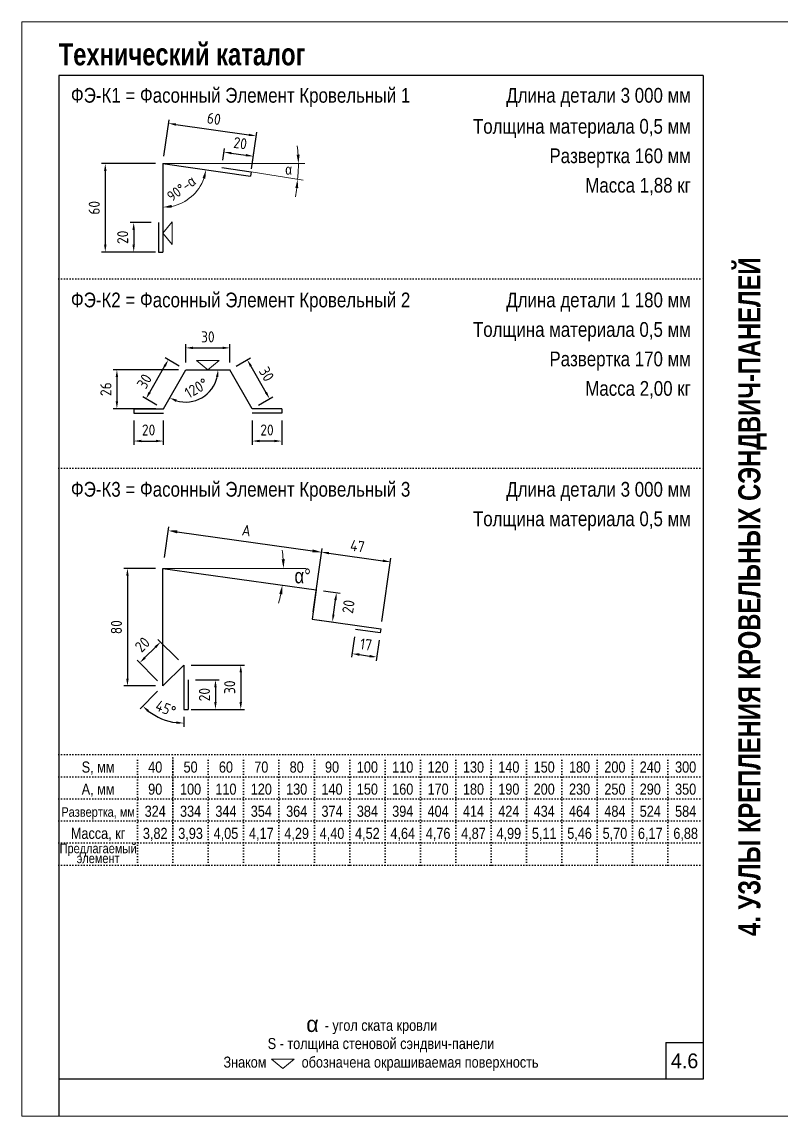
# Model space of a CAD drawing. Extents: x 5821 to 16321, y -13531 to 5774.
# Drawn here: x 11071 to 12102, y -9076 to -7591 of the extents above; entities that cross this region are included whole.
import ezdxf
from ezdxf.enums import TextEntityAlignment as Align

# ---------------------------------------------------------------- set-up
doc = ezdxf.new("R2010")
doc.units = 0
doc.header["$LTSCALE"] = 3
doc.linetypes.add('DOT2', pattern=[0.125, 0, -0.125])
doc.layers.get('0').update_dxf_attribs({"linetype": 'CONTINUOUS', "lineweight": 30})
doc.layers.get('DEFPOINTS').update_dxf_attribs({"linetype": 'CONTINUOUS'})
for name, color, linetype, lineweight in [('new_fill', 8, 'CONTINUOUS', 13), ('RAZMER', 7, 'CONTINUOUS', 9), ('Нащельники', 1, 'CONTINUOUS', 30)]:
    doc.layers.add(name, color=color, linetype=linetype, lineweight=lineweight)
doc.layers.add('Punktir', color=7, linetype='CONTINUOUS')
doc.styles.add('LOGO', font='HATTEN.TTF')
doc.styles.add('ROMANS', font='romans.shx', dxfattribs={"width": 0.85})
doc.styles.add('style1', font='ARIALN.TTF')
doc.styles.add('style2', font='impact.TTF')
doc.dimstyles.new('2.5', dxfattribs={"dimscale": 5, "dimtxt": 3, "dimasz": 2, "dimexe": 1, "dimexo": 2, "dimgap": 0, "dimtad": 0, "dimdec": 0, "dimlfac": 0.5, "dimzin": 9, "dimdsep": 46, "dimtxsty": 'ROMANS', "dimcen": -3, "dimdle": 1, "dimclrd": 256, "dimclre": 256, "dimclrt": 256, "dimadec": 0, "dimazin": 0, "dimtfac": 1, "dimtdec": 0, "dimtofl": 0, "dimtmove": 2, "dimatfit": 3, "dimfxl": 0, "dimtvp": 1, "dimtolj": 1, "dimtzin": 9, "dimarcsym": 0})
doc.dimstyles.new('5', dxfattribs={"dimscale": 5, "dimtxt": 3, "dimasz": 2.5, "dimexe": 1, "dimexo": 3, "dimgap": 0, "dimtad": 0, "dimdec": 0, "dimzin": 9, "dimdsep": 46, "dimtxsty": 'ROMANS', "dimblk2": 'OBLIQUE', "dimcen": -3, "dimdle": 1.5, "dimclrd": 256, "dimclre": 256, "dimclrt": 256, "dimadec": 0, "dimazin": 0, "dimtfac": 1, "dimtdec": 0, "dimtofl": 0, "dimtmove": 2, "dimatfit": 3, "dimfxl": 0, "dimtvp": 1, "dimtolj": 1, "dimtzin": 9, "dimarcsym": 0})
doc.dimstyles.get("Standard").update_dxf_attribs({"dimscale": 0, "dimtxt": 3, "dimasz": 3, "dimexe": 2.5, "dimexo": 2.5, "dimgap": 1.5, "dimtad": 0, "dimdec": 0, "dimzin": 9, "dimdsep": 46, "dimtxsty": 'ROMANS', "dimcen": -3, "dimdle": 1.25, "dimadec": 0, "dimazin": 0, "dimtfac": 0.75, "dimtdec": 0, "dimtofl": 0, "dimtmove": 2, "dimatfit": 3, "dimfxl": 0, "dimtvp": 1.5, "dimtolj": 1, "dimtzin": 0, "dimarcsym": 0})

# ---------------------------------------------------------------- blocks, each defined once
blk = doc.blocks.new('*D1117')
at = {"layer": 'DEFPOINTS', "color": 0, "transparency": 16777216}
for p in [(11477.9, -8310.9), (11262.5, -8332.9), (11470.7, -8362.1)]:
    blk.add_point(p, dxfattribs=at)
at = {"layer": 'RAZMER', "lineweight": -2, "transparency": 16777216}
for p, q in [((11264.6, -8318), (11270.4, -8276.7)), ((11282.1, -8283.4), (11465.5, -8309.2)), ((11472.8, -8347.3), (11478.6, -8305.9))]:
    blk.add_line(p, q, dxfattribs=at)
at = {"layer": 'RAZMER', "transparency": 16777216}
for points in [[(11282.3, -8281.3), (11281.8, -8285.4), (11269.7, -8281.6)], [(11465.8, -8307.1), (11465.2, -8311.2), (11477.9, -8310.9)]]:
    blk.add_solid(points, dxfattribs=at)
at = {"layer": 'RAZMER', "transparency": 16777216, "insert": (11375.9, -8281.4), "char_height": 15, "attachment_point": 5, "rotation": 352, "style": 'ROMANS'}
blk.add_mtext('\\A1;A', dxfattribs=at)
blk = doc.blocks.new('_OBLIQUE')
at = {"color": 0, "linetype": 'ByBlock'}
blk.add_line((-0.5, -0.5), (0.5, 0.5), dxfattribs=at)
blk = doc.blocks.new('*D1118')
at = {"layer": 'DEFPOINTS', "color": 0, "transparency": 16777216}
for p in [(11470.7, -8362.1), (11498.1, -8366), (11465.1, -8401.8)]:
    blk.add_point(p, dxfattribs=at)
at = {"layer": 'RAZMER', "lineweight": -2, "transparency": 16777216}
for p, q in [((11480.6, -8363.5), (11503.1, -8366.7)), ((11493.9, -8395.7), (11496.7, -8375.9)), ((11475, -8403.1), (11497.5, -8406.3))]:
    blk.add_line(p, q, dxfattribs=at)
at = {"layer": 'RAZMER', "transparency": 16777216}
for points in [[(11495.1, -8375.7), (11498.4, -8376.1), (11498.1, -8366)], [(11492.3, -8395.5), (11495.6, -8395.9), (11492.5, -8405.6)]]:
    blk.add_solid(points, dxfattribs=at)
at = {"layer": 'RAZMER', "transparency": 16777216, "insert": (11514.3, -8384.9), "char_height": 15, "attachment_point": 5, "rotation": 82, "style": 'ROMANS'}
blk.add_mtext('\\A1;20', dxfattribs=at)
blk = doc.blocks.new('*D1119')
at = {"layer": 'DEFPOINTS', "color": 0, "transparency": 16777216}
for p in [(11262.5, -8332.9), (11214.4, -8492.5), (11262.5, -8492.5)]:
    blk.add_point(p, dxfattribs=at)
at = {"layer": 'RAZMER', "lineweight": -2, "transparency": 16777216}
for p, q in [((11252.5, -8332.9), (11209.4, -8332.9)), ((11214.4, -8342.9), (11214.4, -8482.5)), ((11252.5, -8492.5), (11209.4, -8492.5))]:
    blk.add_line(p, q, dxfattribs=at)
at = {"layer": 'RAZMER', "transparency": 16777216}
for points in [[(11212.7, -8342.9), (11216.1, -8342.9), (11214.4, -8332.9)], [(11212.7, -8482.5), (11216.1, -8482.5), (11214.4, -8492.5)]]:
    blk.add_solid(points, dxfattribs=at)
at = {"layer": 'RAZMER', "transparency": 16777216, "insert": (11199.4, -8412.7), "char_height": 15, "attachment_point": 5, "rotation": 90, "style": 'ROMANS'}
blk.add_mtext('\\A1;80', dxfattribs=at)
blk = doc.blocks.new('*D1120')
at = {"layer": 'DEFPOINTS', "color": 0, "transparency": 16777216}
for p in [(11259.4, -8432.8), (11290.8, -8464.2), (11262.5, -8492.5)]:
    blk.add_point(p, dxfattribs=at)
at = {"layer": 'RAZMER', "lineweight": -2, "transparency": 16777216}
for p, q in [((11283.7, -8457.1), (11255.8, -8429.3)), ((11238.1, -8454), (11252.3, -8439.9)), ((11255.4, -8485.4), (11227.5, -8457.5))]:
    blk.add_line(p, q, dxfattribs=at)
at = {"layer": 'RAZMER', "transparency": 16777216}
for points in [[(11251.1, -8438.7), (11253.5, -8441), (11259.4, -8432.8)], [(11237, -8452.8), (11239.3, -8455.2), (11231.1, -8461.1)]]:
    blk.add_solid(points, dxfattribs=at)
at = {"layer": 'RAZMER', "transparency": 16777216, "insert": (11234.6, -8436.3), "char_height": 15, "attachment_point": 5, "rotation": 45, "style": 'ROMANS'}
blk.add_mtext('\\A1;20', dxfattribs=at)
blk = doc.blocks.new('*D1121')
at = {"layer": 'DEFPOINTS', "color": 0, "transparency": 16777216}
for p in [(11389.1, -7746), (11262.5, -7783.6), (11381.3, -7800.6)]:
    blk.add_point(p, dxfattribs=at)
at = {"layer": 'RAZMER', "lineweight": -2, "transparency": 16777216}
for p, q in [((11263.9, -7773.7), (11271, -7724.1)), ((11280.2, -7730.5), (11379.2, -7744.6)), ((11382.7, -7790.7), (11389.8, -7741.1))]:
    blk.add_line(p, q, dxfattribs=at)
at = {"layer": 'RAZMER', "transparency": 16777216}
for points in [[(11280.4, -7728.8), (11279.9, -7732.1), (11270.3, -7729.1)], [(11379.4, -7743), (11378.9, -7746.3), (11389.1, -7746)]]:
    blk.add_solid(points, dxfattribs=at)
at = {"layer": 'RAZMER', "transparency": 16777216, "insert": (11331.8, -7722.7), "char_height": 15, "attachment_point": 5, "rotation": 351.8624, "style": 'ROMANS'}
blk.add_mtext('\\A1;60', dxfattribs=at)
blk = doc.blocks.new('*D1122')
at = {"layer": 'DEFPOINTS', "color": 0, "transparency": 16777216}
for p in [(11385.1, -7773.6), (11342.5, -7789), (11382.1, -7794.6)]:
    blk.add_point(p, dxfattribs=at)
at = {"layer": 'RAZMER', "lineweight": -2, "transparency": 16777216}
for p, q in [((11343.9, -7779.1), (11346.2, -7763)), ((11355.4, -7769.3), (11375.2, -7772.2)), ((11383.5, -7784.7), (11385.8, -7768.6))]:
    blk.add_line(p, q, dxfattribs=at)
at = {"layer": 'RAZMER', "transparency": 16777216}
for points in [[(11355.7, -7767.7), (11355.2, -7771), (11345.5, -7767.9)], [(11375.5, -7770.5), (11375, -7773.8), (11385.1, -7773.6)]]:
    blk.add_solid(points, dxfattribs=at)
at = {"layer": 'RAZMER', "transparency": 16777216, "insert": (11367.5, -7755.9), "char_height": 15, "attachment_point": 5, "rotation": 351.8624, "style": 'ROMANS'}
blk.add_mtext('\\A1;20', dxfattribs=at)
blk = doc.blocks.new('*D1132')
at = {"layer": 'DEFPOINTS', "color": 0, "transparency": 16777216}
for p in [(11262.5, -7783.6), (11184.3, -7903.6), (11262.5, -7903.6)]:
    blk.add_point(p, dxfattribs=at)
at = {"layer": 'RAZMER', "lineweight": -2, "transparency": 16777216}
for p, q in [((11252.5, -7783.6), (11179.3, -7783.6)), ((11184.3, -7793.6), (11184.3, -7893.6)), ((11252.5, -7903.6), (11179.3, -7903.6))]:
    blk.add_line(p, q, dxfattribs=at)
at = {"layer": 'RAZMER', "transparency": 16777216}
for points in [[(11182.6, -7793.6), (11186, -7793.6), (11184.3, -7783.6)], [(11182.6, -7893.6), (11186, -7893.6), (11184.3, -7903.6)]]:
    blk.add_solid(points, dxfattribs=at)
at = {"layer": 'RAZMER', "transparency": 16777216, "insert": (11169.3, -7843.6), "char_height": 15, "attachment_point": 5, "rotation": 90, "style": 'ROMANS'}
blk.add_mtext('\\A1;60', dxfattribs=at)
blk = doc.blocks.new('*D1133')
at = {"layer": 'DEFPOINTS', "color": 0, "transparency": 16777216}
for p in [(11256.5, -7863.6), (11222.9, -7903.6), (11256.5, -7903.6)]:
    blk.add_point(p, dxfattribs=at)
at = {"layer": 'RAZMER', "lineweight": -2, "transparency": 16777216}
for p, q in [((11246.5, -7863.6), (11217.9, -7863.6)), ((11222.9, -7873.6), (11222.9, -7893.6)), ((11246.5, -7903.6), (11217.9, -7903.6))]:
    blk.add_line(p, q, dxfattribs=at)
at = {"layer": 'RAZMER', "transparency": 16777216}
for points in [[(11221.2, -7873.6), (11224.5, -7873.6), (11222.9, -7863.6)], [(11221.2, -7893.6), (11224.5, -7893.6), (11222.9, -7903.6)]]:
    blk.add_solid(points, dxfattribs=at)
at = {"layer": 'RAZMER', "transparency": 16777216, "insert": (11207.9, -7883.6), "char_height": 15, "attachment_point": 5, "rotation": 90, "style": 'ROMANS'}
blk.add_mtext('\\A1;20', dxfattribs=at)
blk = doc.blocks.new('*D1123')
at = {"layer": 'DEFPOINTS', "color": 0, "transparency": 16777216}
for p in [(11262.5, -7783.6), (11262.5, -7783.6), (11381.3, -7800.6), (11310.7, -7817.9), (11262.5, -7903.6)]:
    blk.add_point(p, dxfattribs=at)
at = {"layer": 'RAZMER', "color": 0, "lineweight": 0, "transparency": 16777216}
blk.add_arc((11262.5, -7783.6), 59.2, 281.6304, 340.232, dxfattribs=at)
at = {"layer": 'RAZMER', "color": 0, "transparency": 16777216}
for points in [[(11316.3, -7803.1), (11320.1, -7804.1), (11321.1, -7792)], [(11274.6, -7843.6), (11274.2, -7839.6), (11262.5, -7842.8)]]:
    blk.add_solid(points, dxfattribs=at)
at = {"layer": 'RAZMER', "color": 0, "transparency": 16777216, "insert": (11287.6, -7817.6), "char_height": 14, "attachment_point": 5, "rotation": 36.4795, "style": 'ROMANS'}
blk.add_mtext('\\A1;{\\Fromans.shx|c204;90}°{\\Fromans.shx|c204;-\\fGreekS|b0|i0|c204|p0;α}', dxfattribs=at)
blk = doc.blocks.new('*D1124')
at = {"layer": 'DEFPOINTS', "color": 0, "transparency": 16777216}
for p in [(11296.8, -8484.2), (11296.8, -8524.2), (11333.9, -8524.2)]:
    blk.add_point(p, dxfattribs=at)
at = {"layer": 'RAZMER', "lineweight": -2, "transparency": 16777216}
for p, q in [((11306.8, -8484.2), (11338.9, -8484.2)), ((11333.9, -8494.2), (11333.9, -8514.2)), ((11306.8, -8524.2), (11338.9, -8524.2))]:
    blk.add_line(p, q, dxfattribs=at)
at = {"layer": 'RAZMER', "transparency": 16777216}
for points in [[(11332.2, -8494.2), (11335.5, -8494.2), (11333.9, -8484.2)], [(11332.2, -8514.2), (11335.5, -8514.2), (11333.9, -8524.2)]]:
    blk.add_solid(points, dxfattribs=at)
at = {"layer": 'RAZMER', "transparency": 16777216, "insert": (11318.9, -8504.2), "char_height": 15, "attachment_point": 5, "rotation": 90, "style": 'ROMANS'}
blk.add_mtext('\\A1;20', dxfattribs=at)
blk = doc.blocks.new('*D1125')
at = {"layer": 'DEFPOINTS', "color": 0, "transparency": 16777216}
for p in [(11290.8, -8464.2), (11290.8, -8524.2), (11368.2, -8524.2)]:
    blk.add_point(p, dxfattribs=at)
at = {"layer": 'RAZMER', "lineweight": -2, "transparency": 16777216}
for p, q in [((11300.8, -8464.2), (11373.2, -8464.2)), ((11368.2, -8474.2), (11368.2, -8514.2)), ((11300.8, -8524.2), (11373.2, -8524.2))]:
    blk.add_line(p, q, dxfattribs=at)
at = {"layer": 'RAZMER', "transparency": 16777216}
for points in [[(11366.5, -8474.2), (11369.9, -8474.2), (11368.2, -8464.2)], [(11366.5, -8514.2), (11369.9, -8514.2), (11368.2, -8524.2)]]:
    blk.add_solid(points, dxfattribs=at)
at = {"layer": 'RAZMER', "transparency": 16777216, "insert": (11353.2, -8494.2), "char_height": 15, "attachment_point": 5, "rotation": 90, "style": 'ROMANS'}
blk.add_mtext('\\A1;30', dxfattribs=at)
blk = doc.blocks.new('*D1126')
at = {"layer": 'DEFPOINTS', "color": 0, "transparency": 16777216}
for p in [(11523.9, -8415.7), (11557.5, -8420.4), (11552.9, -8453.3)]:
    blk.add_point(p, dxfattribs=at)
at = {"layer": 'RAZMER', "lineweight": -2, "transparency": 16777216}
for p, q in [((11522.5, -8425.6), (11518.6, -8453.5)), ((11556.1, -8430.3), (11552.2, -8458.3)), ((11529.2, -8450), (11543, -8451.9))]:
    blk.add_line(p, q, dxfattribs=at)
at = {"layer": 'RAZMER', "transparency": 16777216}
for points in [[(11529.4, -8448.3), (11528.9, -8451.6), (11519.2, -8448.6)], [(11543.2, -8450.3), (11542.8, -8453.6), (11552.9, -8453.3)]]:
    blk.add_solid(points, dxfattribs=at)
at = {"layer": 'RAZMER', "transparency": 16777216, "insert": (11538.2, -8436.1), "char_height": 15, "attachment_point": 5, "rotation": 352, "style": 'ROMANS'}
blk.add_mtext('\\A1;17', dxfattribs=at)
blk = doc.blocks.new('*D1127')
at = {"layer": 'DEFPOINTS', "color": 0, "transparency": 16777216}
for p in [(11571.1, -8324), (11465.1, -8401.8), (11558.3, -8414.8)]:
    blk.add_point(p, dxfattribs=at)
at = {"layer": 'RAZMER', "lineweight": -2, "transparency": 16777216}
for p, q in [((11466.5, -8391.8), (11478.6, -8305.9)), ((11487.8, -8312.3), (11561.2, -8322.6)), ((11559.7, -8404.9), (11571.8, -8319))]:
    blk.add_line(p, q, dxfattribs=at)
at = {"layer": 'RAZMER', "transparency": 16777216}
for points in [[(11488, -8310.6), (11487.6, -8313.9), (11477.9, -8310.9)], [(11561.4, -8320.9), (11561, -8324.2), (11571.1, -8324)]]:
    blk.add_solid(points, dxfattribs=at)
at = {"layer": 'RAZMER', "transparency": 16777216, "insert": (11526.6, -8302.6), "char_height": 15, "attachment_point": 5, "rotation": 352, "style": 'ROMANS'}
blk.add_mtext('\\A1;47', dxfattribs=at)
blk = doc.blocks.new('*D1128')
at = {"layer": 'DEFPOINTS', "color": 0, "transparency": 16777216}
for p in [(11290.8, -8464.2), (11290.8, -8464.2), (11262.5, -8492.5), (11251.4, -8532.3), (11290.8, -8524.2)]:
    blk.add_point(p, dxfattribs=at)
at = {"layer": 'RAZMER', "lineweight": -2, "transparency": 16777216}
for p, q in [((11255.4, -8499.6), (11231.6, -8523.3)), ((11290.8, -8534.2), (11290.8, -8547.9))]:
    blk.add_line(p, q, dxfattribs=at)
blk.add_arc((11290.8, -8464.2), 78.7, 232.2893, 262.7107, dxfattribs=at)
at = {"layer": 'RAZMER', "transparency": 16777216}
for points in [[(11241.5, -8527.7), (11243.7, -8525.2), (11235.1, -8519.8)], [(11280.9, -8540.6), (11280.7, -8543.9), (11290.8, -8542.9)]]:
    blk.add_solid(points, dxfattribs=at)
at = {"layer": 'RAZMER', "transparency": 16777216, "insert": (11266.4, -8523), "char_height": 15, "attachment_point": 5, "rotation": 337.5, "style": 'ROMANS'}
blk.add_mtext('\\A1;45°', dxfattribs=at)
blk = doc.blocks.new('*D1134')
at = {"layer": 'DEFPOINTS', "color": 0, "transparency": 16777216}
for p in [(11223.1, -8122.2), (11263.1, -8122.2), (11263.1, -8160.1)]:
    blk.add_point(p, dxfattribs=at)
at = {"layer": 'RAZMER', "lineweight": -2, "transparency": 16777216}
for p, q in [((11223.1, -8132.2), (11223.1, -8165.1)), ((11263.1, -8132.2), (11263.1, -8165.1)), ((11233.1, -8160.1), (11253.1, -8160.1))]:
    blk.add_line(p, q, dxfattribs=at)
at = {"layer": 'RAZMER', "transparency": 16777216}
for points in [[(11233.1, -8158.4), (11233.1, -8161.7), (11223.1, -8160.1)], [(11253.1, -8158.4), (11253.1, -8161.7), (11263.1, -8160.1)]]:
    blk.add_solid(points, dxfattribs=at)
at = {"layer": 'RAZMER', "transparency": 16777216, "insert": (11243.1, -8145.1), "char_height": 15, "attachment_point": 5, "style": 'ROMANS'}
blk.add_mtext('\\A1;20', dxfattribs=at)
blk = doc.blocks.new('*D1135')
at = {"layer": 'DEFPOINTS', "color": 0, "transparency": 16777216}
for p in [(11293.5, -8063.3), (11239.6, -8102.7), (11263.1, -8116.2)]:
    blk.add_point(p, dxfattribs=at)
at = {"layer": 'RAZMER', "lineweight": -2, "transparency": 16777216}
for p, q in [((11284.8, -8058.3), (11265.6, -8047.3)), ((11264.9, -8058.5), (11244.5, -8094)), ((11254.5, -8111.2), (11235.2, -8100.2))]:
    blk.add_line(p, q, dxfattribs=at)
at = {"layer": 'RAZMER', "transparency": 16777216}
for points in [[(11263.5, -8057.6), (11266.4, -8059.3), (11269.9, -8049.8)], [(11243.1, -8093.2), (11246, -8094.8), (11239.6, -8102.7)]]:
    blk.add_solid(points, dxfattribs=at)
at = {"layer": 'RAZMER', "transparency": 16777216, "insert": (11237.3, -8079.1), "char_height": 15, "attachment_point": 5, "rotation": 60.1883, "style": 'ROMANS'}
blk.add_mtext('\\A1;30', dxfattribs=at)
blk = doc.blocks.new('*D1129')
at = {"layer": 'DEFPOINTS', "color": 0, "transparency": 16777216}
for p in [(11353.5, -8033.7), (11293.5, -8063.3), (11353.5, -8063.3)]:
    blk.add_point(p, dxfattribs=at)
at = {"layer": 'RAZMER', "lineweight": -2, "transparency": 16777216}
for p, q in [((11293.5, -8053.3), (11293.5, -8028.7)), ((11303.5, -8033.7), (11343.5, -8033.7)), ((11353.5, -8053.3), (11353.5, -8028.7))]:
    blk.add_line(p, q, dxfattribs=at)
at = {"layer": 'RAZMER', "transparency": 16777216}
for points in [[(11303.5, -8032), (11303.5, -8035.3), (11293.5, -8033.7)], [(11343.5, -8032), (11343.5, -8035.3), (11353.5, -8033.7)]]:
    blk.add_solid(points, dxfattribs=at)
at = {"layer": 'RAZMER', "transparency": 16777216, "insert": (11323.5, -8018.7), "char_height": 15, "attachment_point": 5, "style": 'ROMANS'}
blk.add_mtext('\\A1;30', dxfattribs=at)
blk = doc.blocks.new('*D1136')
at = {"layer": 'DEFPOINTS', "color": 0, "transparency": 16777216}
for p in [(11293.5, -8063.3), (11200.1, -8116.2), (11263.1, -8116.2)]:
    blk.add_point(p, dxfattribs=at)
at = {"layer": 'RAZMER', "lineweight": -2, "transparency": 16777216}
for p, q in [((11283.5, -8063.3), (11195.1, -8063.3)), ((11200.1, -8073.3), (11200.1, -8106.2)), ((11253.1, -8116.2), (11195.1, -8116.2))]:
    blk.add_line(p, q, dxfattribs=at)
at = {"layer": 'RAZMER', "transparency": 16777216}
for points in [[(11198.4, -8073.3), (11201.7, -8073.3), (11200.1, -8063.3)], [(11198.4, -8106.2), (11201.7, -8106.2), (11200.1, -8116.2)]]:
    blk.add_solid(points, dxfattribs=at)
at = {"layer": 'RAZMER', "transparency": 16777216, "insert": (11185.1, -8089.7), "char_height": 15, "attachment_point": 5, "rotation": 90, "style": 'ROMANS'}
blk.add_mtext('\\A1;26', dxfattribs=at)
blk = doc.blocks.new('*D1130')
at = {"layer": 'DEFPOINTS', "color": 0, "transparency": 16777216}
for p in [(11293.5, -8063.3), (11293.5, -8063.3), (11347.5, -8063.3), (11301.2, -8106.6), (11263.1, -8116.2)]:
    blk.add_point(p, dxfattribs=at)
at = {"layer": 'RAZMER', "lineweight": -2, "transparency": 16777216}
blk.add_arc((11293.5, -8063.3), 43.9, 253.2534, 346.9349, dxfattribs=at)
at = {"layer": 'RAZMER', "transparency": 16777216}
for points in [[(11334.6, -8073), (11337.9, -8073.4), (11337.4, -8063.3)], [(11280.1, -8106.9), (11281.5, -8103.8), (11271.6, -8101.4)]]:
    blk.add_solid(points, dxfattribs=at)
at = {"layer": 'RAZMER', "transparency": 16777216, "insert": (11308, -8088.3), "char_height": 15, "attachment_point": 5, "rotation": 30.0942, "style": 'ROMANS'}
blk.add_mtext('\\A1;120°', dxfattribs=at)
blk = doc.blocks.new('*D1131')
at = {"layer": 'DEFPOINTS', "color": 0, "transparency": 16777216}
for p in [(11353.5, -8063.3), (11407.3, -8102.7), (11383.8, -8116.2)]:
    blk.add_point(p, dxfattribs=at)
at = {"layer": 'RAZMER', "lineweight": -2, "transparency": 16777216}
for p, q in [((11362.1, -8058.3), (11381.4, -8047.3)), ((11382, -8058.5), (11402.4, -8094)), ((11392.4, -8111.2), (11411.7, -8100.2))]:
    blk.add_line(p, q, dxfattribs=at)
at = {"layer": 'RAZMER', "transparency": 16777216}
for points in [[(11383.4, -8057.6), (11380.6, -8059.3), (11377, -8049.8)], [(11403.8, -8093.2), (11400.9, -8094.8), (11407.3, -8102.7)]]:
    blk.add_solid(points, dxfattribs=at)
at = {"layer": 'RAZMER', "transparency": 16777216, "insert": (11403.2, -8069.2), "char_height": 15, "attachment_point": 5, "rotation": 299.8117, "style": 'ROMANS'}
blk.add_mtext('\\A1;30', dxfattribs=at)
blk = doc.blocks.new('*D1137')
at = {"layer": 'DEFPOINTS', "color": 0, "transparency": 16777216}
for p in [(11383.8, -8122.2), (11423.8, -8122.2), (11383.8, -8160.1)]:
    blk.add_point(p, dxfattribs=at)
at = {"layer": 'RAZMER', "lineweight": -2, "transparency": 16777216}
for p, q in [((11383.8, -8132.2), (11383.8, -8165.1)), ((11423.8, -8132.2), (11423.8, -8165.1)), ((11413.8, -8160.1), (11393.8, -8160.1))]:
    blk.add_line(p, q, dxfattribs=at)
at = {"layer": 'RAZMER', "transparency": 16777216}
for points in [[(11393.8, -8158.4), (11393.8, -8161.7), (11383.8, -8160.1)], [(11413.8, -8158.4), (11413.8, -8161.7), (11423.8, -8160.1)]]:
    blk.add_solid(points, dxfattribs=at)
at = {"layer": 'RAZMER', "transparency": 16777216, "insert": (11403.8, -8145.1), "char_height": 15, "attachment_point": 5, "style": 'ROMANS'}
blk.add_mtext('\\A1;20', dxfattribs=at)

msp = doc.modelspace()

# ---------------------------------------------------------------- linework, layer by layer
at = {"color": 1}
for p, q in [((11996.09, -7664.09), (11121.09, -7664.09)), ((11121.09, -7664.09), (11121.09, -9076.24)), ((11996.09, -7664.09), (11996.09, -9026.24)), ((11945.18, -8976.24), (11996.09, -8976.24)), ((11945.18, -8976.24), (11945.18, -9026.24)), ((11996.09, -9026.24), (11121.09, -9026.24))]:
    msp.add_line(p, q, dxfattribs=at)
at = {"layer": 'Punktir', "linetype": 'DOT2', "ltscale": 10}
for p, q in [((11121.09, -7939.81), (11996.09, -7939.81)), ((11121.09, -8196.76), (11996.09, -8196.76)), ((11121.09, -8585.58), (11996.09, -8585.58)), ((11228.09, -8735.58), (11228.09, -8585.58)), ((11276.09, -8705.58), (11276.09, -8585.58)), ((11276.09, -8735.58), (11276.09, -8585.58)), ((11324.09, -8735.58), (11324.09, -8585.58)), ((11372.09, -8735.58), (11372.09, -8585.58)), ((11420.09, -8735.58), (11420.09, -8585.58)), ((11468.09, -8735.58), (11468.09, -8585.58)), ((11516.09, -8735.58), (11516.09, -8585.58)), ((11564.09, -8735.58), (11564.09, -8585.58)), ((11612.09, -8735.58), (11612.09, -8585.58)), ((11660.09, -8735.58), (11660.09, -8585.58)), ((11708.09, -8735.58), (11708.09, -8585.58)), ((11756.09, -8735.58), (11756.09, -8585.58)), ((11804.09, -8735.58), (11804.09, -8585.58)), ((11852.09, -8735.58), (11852.09, -8585.58)), ((11900.09, -8735.58), (11900.09, -8585.58)), ((11948.09, -8735.58), (11948.09, -8585.58)), ((11121.09, -8615.58), (11996.09, -8615.58)), ((11121.09, -8645.58), (11996.09, -8645.58)), ((11121.09, -8675.58), (11996.09, -8675.58)), ((11121.09, -8705.58), (11996.09, -8705.58)), ((11121.09, -8735.58), (11996.09, -8735.58)), ((11121.09, -8735.58), (11996.09, -8735.58))]:
    msp.add_line(p, q, dxfattribs=at)
at = {"layer": 'RAZMER'}
for p, q in [((11262.48, -7783.6), (11455.37, -7783.6)), ((11452.69, -7805.98), (11382.12, -7794.65)), ((11262.48, -7877.94), (11275.13, -7862.55)), ((11275.13, -7862.55), (11275.13, -7893.33)), ((11262.48, -7877.94), (11275.13, -7893.33)), ((11338.85, -8050.64), (11308.06, -8050.64)), ((11323.46, -8063.29), (11308.06, -8050.64)), ((11323.46, -8063.29), (11338.85, -8050.64)), ((11262.48, -8332.88), (11456.98, -8332.88)), ((11425.29, -9011.69), (11409.89, -8999.03)), ((11440.68, -8999.03), (11409.89, -8999.03)), ((11425.29, -9011.69), (11440.68, -8999.03))]:
    msp.add_line(p, q, dxfattribs=at)
msp.add_lwpolyline([(11071.09, -7591.24), (12121.09, -7591.24), (12121.09, -9076.24), (11071.09, -9076.24)], close=True, dxfattribs=at)
at = {"layer": 'RAZMER', "lineweight": 0}
for centre, start, end in [((11262.48, -7783.6), 3.73746, 7.47491), ((11262.48, -7783.6), 353.40014, 0), ((11261.49, -7795.56), 349.66268, 353.40014)]:
    msp.add_arc(centre, 183.99, start, end, dxfattribs=at)
at = {"layer": 'RAZMER'}
for start, end in [(4.37337, 8.74674), (343.25326, 347.62663)]:
    msp.add_arc((11262.48, -8332.88), 163.8, start, end, dxfattribs=at)
for points in [[(11444.08, -7771.67), (11448.08, -7771.54), (11446.47, -7783.6)], [(11446.25, -7816.87), (11442.27, -7816.54), (11445.25, -7804.75)], [(11427.88, -8320.31), (11423.72, -8320.46), (11426.28, -8332.88)], [(11420.42, -8367.61), (11424.52, -8368.34), (11424.68, -8355.67)]]:
    msp.add_solid(points, dxfattribs=at)
at = {"layer": 'Нащельники'}
for p, q in [((11262.48, -7783.6), (11381.27, -7800.59)), ((11262.48, -7783.6), (11262.48, -7903.6)), ((11342.52, -7788.99), (11382.12, -7794.65)), ((11382.12, -7794.65), (11381.27, -7800.59)), ((11256.48, -7863.6), (11256.48, -7903.6)), ((11256.48, -7903.6), (11262.48, -7903.6)), ((11263.15, -8116.2), (11293.46, -8063.29)), ((11293.46, -8063.29), (11353.46, -8063.29)), ((11383.77, -8116.2), (11353.46, -8063.29)), ((11223.15, -8116.2), (11223.15, -8122.2)), ((11223.15, -8116.2), (11263.15, -8116.2)), ((11223.15, -8122.2), (11263.15, -8122.2)), ((11423.77, -8116.2), (11383.77, -8116.2)), ((11423.77, -8122.2), (11383.77, -8122.2)), ((11423.77, -8116.2), (11423.77, -8122.2)), ((11262.48, -8492.48), (11262.48, -8332.88)), ((11262.48, -8332.88), (11470.71, -8362.14)), ((11470.71, -8362.14), (11465.14, -8401.75)), ((11465.14, -8401.75), (11558.32, -8414.85)), ((11557.54, -8420.41), (11523.87, -8415.68)), ((11558.32, -8414.85), (11557.54, -8420.41)), ((11262.48, -8492.48), (11290.76, -8464.2)), ((11290.76, -8464.2), (11290.76, -8524.2)), ((11296.76, -8484.2), (11296.76, -8524.2)), ((11290.76, -8524.2), (11296.76, -8524.2))]:
    msp.add_line(p, q, dxfattribs=at)

# ---------------------------------------------------------------- texts
at = {"style": 'style1'}
for s, p in [('ФЭ-К1 = Фасонный Элемент Кровельный 1', (11137.63, -7700.91)), ('ФЭ-К2 = Фасонный Элемент Кровельный 2', (11137.63, -7978.63)), ('ФЭ-К3 = Фасонный Элемент Кровельный 3', (11137.63, -8235.58))]:
    msp.add_text(s, height=20, dxfattribs=at).set_placement(p)
for s, p in [('Длина детали 3 000 мм', (11979.09, -7700.91)), ('Толщина материала 0,5 мм', (11979.09, -7742.95)), ('Развертка 160 мм', (11979.09, -7782.93)), ('Масса 1,88 кг', (11979.09, -7822.93)), ('Длина детали 1 180 мм', (11979.09, -7978.63)), ('Толщина материала 0,5 мм', (11979.09, -8018.67)), ('Развертка 170 мм', (11979.09, -8058.65)), ('Масса 2,00 кг', (11979.09, -8098.65)), ('Длина детали 3 000 мм', (11979.09, -8235.58)), ('Толщина материала 0,5 мм', (11979.09, -8275.62))]:
    msp.add_text(s, height=20, dxfattribs=at).set_placement(p, align=Align.RIGHT)
for s, height, p in [('S, мм', 15, (11174.59, -8610.01)), ('40', 15, (11252.09, -8610.01)), ('50', 15, (11300.09, -8610.01)), ('60', 15, (11348.09, -8610.01)), ('70', 15, (11396.09, -8610.01)), ('80', 15, (11444.09, -8610.01)), ('90', 15, (11492.09, -8610.01)), ('100', 15, (11540.09, -8610.01)), ('110', 15, (11588.09, -8610.01)), ('120', 15, (11636.09, -8610.01)), ('130', 15, (11684.09, -8610.01)), ('140', 15, (11732.09, -8610.01)), ('150', 15, (11780.09, -8610.01)), ('180', 15, (11828.09, -8610.01)), ('200', 15, (11876.09, -8610.01)), ('240', 15, (11924.09, -8610.01)), ('300', 15, (11972.09, -8610.01)), ('А, мм', 15, (11174.59, -8640.01)), ('90', 15, (11252.09, -8640.01)), ('100', 15, (11300.09, -8640.01)), ('110', 15, (11348.09, -8640.01)), ('120', 15, (11396.09, -8640.01)), ('130', 15, (11444.09, -8640.01)), ('140', 15, (11492.09, -8640.01)), ('150', 15, (11540.09, -8640.01)), ('160', 15, (11588.09, -8640.01)), ('170', 15, (11636.09, -8640.01)), ('180', 15, (11684.09, -8640.01)), ('190', 15, (11732.09, -8640.01)), ('200', 15, (11780.09, -8640.01)), ('230', 15, (11828.09, -8640.01)), ('250', 15, (11876.09, -8640.01)), ('290', 15, (11924.09, -8640.01)), ('350', 15, (11972.09, -8640.01)), ('Развертка, мм', 13, (11174.59, -8670.01)), ('324', 15, (11252.09, -8670.01)), ('334', 15, (11300.09, -8670.01)), ('344', 15, (11348.09, -8670.01)), ('354', 15, (11396.09, -8670.01)), ('364', 15, (11444.09, -8670.01)), ('374', 15, (11492.09, -8670.01)), ('384', 15, (11540.09, -8670.01)), ('394', 15, (11588.09, -8670.01)), ('404', 15, (11636.09, -8670.01)), ('414', 15, (11684.09, -8670.01)), ('424', 15, (11732.09, -8670.01)), ('434', 15, (11780.09, -8670.01)), ('464', 15, (11828.09, -8670.01)), ('484', 15, (11876.09, -8670.01)), ('524', 15, (11924.09, -8670.01)), ('584', 15, (11972.09, -8670.01)), ('Масса, кг', 15, (11174.59, -8700.01)), ('3,82', 15, (11252.09, -8700.01)), ('3,93', 15, (11300.09, -8700.01)), ('4,05', 15, (11348.09, -8700.01)), ('4,17', 15, (11396.09, -8700.01)), ('4,29', 15, (11444.09, -8700.01)), ('4,40', 15, (11492.09, -8700.01)), ('4,52', 15, (11540.09, -8700.01)), ('4,64', 15, (11588.09, -8700.01)), ('4,76', 15, (11636.09, -8700.01)), ('4,87', 15, (11684.09, -8700.01)), ('4,99', 15, (11732.09, -8700.01)), ('5,11', 15, (11780.09, -8700.01)), ('5,46', 15, (11828.09, -8700.01)), ('5,70', 15, (11876.09, -8700.01)), ('6,17', 15, (11924.09, -8700.01)), ('6,88', 15, (11972.09, -8700.01)), ('Предлагаемый', 13, (11174.59, -8719.45)), ('элемент', 13, (11174.59, -8732.86)), ('- угол ската кровли', 15, (11558.59, -8960.5)), ('S - толщина стеновой сэндвич-панели', 15, (11558.59, -8985.24)), ('Знаком          обозначена окрашиваемая поверхность', 15, (11558.59, -9010.5))]:
    msp.add_text(s, height=height, dxfattribs=at).set_placement(p, align=Align.CENTER)
at = {"insert": (11465.56, -8951.39), "char_height": 13, "attachment_point": 5, "style": 'style1'}
msp.add_mtext('\\A1;{\\fGreekS|b0|i0|c204|p0;\\H1.667x;a}', dxfattribs=at)
at = {"layer": 'new_fill', "style": 'style2'}
msp.add_text('Технический каталог', height=30, dxfattribs=at).set_placement((11121.1, -7650.19))
msp.add_text('4. УЗЛЫ КРЕПЛЕНИЯ КРОВЕЛЬНЫХ СЭНДВИЧ-ПАНЕЛЕЙ', height=30, rotation=90, dxfattribs=at).set_placement((12058.59, -8371.36), align=Align.MIDDLE_CENTER)
at = {"layer": 'new_fill', "style": 'LOGO'}
msp.add_text('4.6', height=20, dxfattribs=at).set_placement((11970.64, -9001.24), align=Align.MIDDLE_CENTER)
at = {"layer": 'RAZMER', "attachment_point": 5, "style": 'ROMANS'}
for s, insert, char_height in [('\\A1;{\\fGreekS|b0|i0|c204|p0;α}', (11433.17, -7791.73), 14), ('{\\fGreekS|b0|i0|c204|p0;α\\fGreekS|b0|i0|c0|p0;°}', (11452.25, -8343.34), 20)]:
    msp.add_mtext(s, dxfattribs=dict(at, insert=insert, char_height=char_height))

# ---------------------------------------------------------------- dimensions: what is measured, and where the dimension line sits
at = {"layer": 'RAZMER'}
for p1, p2, distance, picture, middle in [((11262.48, -7783.6), (11381.27, -7800.59), 55.1, '*D1121', (11331.79, -7722.7)), ((11342.52, -7788.99), (11382.12, -7794.65), 21.27, '*D1122', (11367.45, -7755.92)), ((11465.14, -8401.75), (11558.32, -8414.85), 91.75, '*D1127', (11526.59, -8302.58)), ((11523.87, -8415.68), (11557.54, -8420.41), -33.21, '*D1126', (11538.17, -8436.08)), ((11262.48, -8492.48), (11290.76, -8464.2), 44.41, '*D1120', (11234.61, -8436.33))]:
    dim = msp.add_aligned_dim(p1=p1, p2=p2, distance=distance, dimstyle='2.5', dxfattribs=at)
    dim.commit()
    dim.dimension.update_dxf_attribs({"geometry": picture, "text_midpoint": middle})
for base, p1, p2, picture, middle in [((11184.29, -7903.6), (11262.48, -7783.6), (11262.48, -7903.6), '*D1132', (11169.29, -7843.6)), ((11222.85, -7903.6), (11256.48, -7863.6), (11256.48, -7903.6), '*D1133', (11207.85, -7883.6)), ((11214.39, -8492.48), (11262.48, -8332.88), (11262.48, -8492.48), '*D1119', (11199.39, -8412.68)), ((11368.21, -8524.2), (11290.76, -8464.2), (11290.76, -8524.2), '*D1125', (11353.21, -8494.2)), ((11333.86, -8524.2), (11296.76, -8484.2), (11296.76, -8524.2), '*D1124', (11318.86, -8504.2))]:
    dim = msp.add_linear_dim(base=base, p1=p1, p2=p2, angle=90, dimstyle='2.5', dxfattribs=at)
    dim.commit()
    dim.dimension.update_dxf_attribs({"geometry": picture, "text_midpoint": middle})
dim = msp.add_angular_dim_2l(base=(11310.73, -7817.93), line1=((11262.48, -7783.6), (11262.48, -7903.6)), line2=((11262.48, -7783.6), (11381.27, -7800.59)), text='{\\Fromans.shx|c204;90}°{\\Fromans.shx|c204;-\\fGreekS|b0|i0|c204|p0;α}', dimstyle='Standard', override={"dimscale": 1, "dimtxt": 14, "dimasz": 12, "dimlwd": 0}, dxfattribs=at)
dim.commit()
dim.dimension.update_dxf_attribs({"geometry": '*D1123', "text_midpoint": (11287.63, -7817.62), "dimtype": 162})
dim = msp.add_linear_dim(base=(11353.46, -8033.66), p1=(11293.46, -8063.29), p2=(11353.46, -8063.29), dimstyle='2.5', dxfattribs=at)
dim.commit()
dim.dimension.update_dxf_attribs({"geometry": '*D1129', "text_midpoint": (11323.46, -8018.66)})
dim = msp.add_linear_dim(base=(11239.58, -8102.69), p1=(11293.46, -8063.29), p2=(11263.15, -8116.2), angle=240.1883, dimstyle='2.5', override={"dimlfac": 0.5, "dimtxsty": 'ROMANS', "dimsah": 1, "dimtolj": 1}, dxfattribs=at)
dim.commit()
dim.dimension.update_dxf_attribs({"geometry": '*D1135', "text_midpoint": (11237.33, -8079.09), "dimtype": 161})
for base, p1, p2, angle, picture, middle in [((11407.34, -8102.69), (11353.46, -8063.29), (11383.77, -8116.2), 299.8117, '*D1131', (11403.23, -8069.22)), ((11498.11, -8365.99), (11465.14, -8401.75), (11470.71, -8362.14), 82, '*D1118', (11514.31, -8384.91))]:
    dim = msp.add_linear_dim(base=base, p1=p1, p2=p2, angle=angle, dimstyle='2.5', dxfattribs=at)
    dim.commit()
    dim.dimension.update_dxf_attribs({"geometry": picture, "text_midpoint": middle, "dimtype": 161})
for base, p1, p2, angle, picture, middle in [((11200.07, -8116.2), (11293.46, -8063.29), (11263.15, -8116.2), 90, '*D1136', (11185.07, -8089.75)), ((11383.77, -8160.08), (11423.77, -8122.2), (11383.77, -8122.2), 180, '*D1137', (11403.77, -8145.08))]:
    dim = msp.add_linear_dim(base=base, p1=p1, p2=p2, angle=angle, dimstyle='2.5', override={"dimlfac": 0.5, "dimtxsty": 'ROMANS', "dimsah": 1, "dimtolj": 1}, dxfattribs=at)
    dim.commit()
    dim.dimension.update_dxf_attribs({"geometry": picture, "text_midpoint": middle})
for base, line1, line2, picture, middle in [((11301.19, -8106.56), ((11263.15, -8116.2), (11293.46, -8063.29)), ((11293.46, -8063.29), (11347.46, -8063.29)), '*D1130', (11307.97, -8088.34)), ((11251.43, -8532.31), ((11290.76, -8464.2), (11290.76, -8524.2)), ((11262.48, -8492.48), (11290.76, -8464.2)), '*D1128', (11266.4, -8523.01))]:
    dim = msp.add_angular_dim_2l(base=base, line1=line1, line2=line2, dimstyle='2.5', dxfattribs=at)
    dim.commit()
    dim.dimension.update_dxf_attribs({"geometry": picture, "text_midpoint": middle})
dim = msp.add_linear_dim(base=(11263.15, -8160.08), p1=(11223.15, -8122.2), p2=(11263.15, -8122.2), dimstyle='2.5', override={"dimlfac": 0.5, "dimtxsty": 'ROMANS', "dimsah": 1, "dimtolj": 1}, dxfattribs=at)
dim.commit()
dim.dimension.update_dxf_attribs({"geometry": '*D1134', "text_midpoint": (11243.15, -8145.08)})
dim = msp.add_aligned_dim(p1=(11262.48, -8332.88), p2=(11470.71, -8362.14), distance=51.75, text='A', dimstyle='5', dxfattribs=at)
dim.commit()
dim.dimension.update_dxf_attribs({"geometry": '*D1117', "text_midpoint": (11375.88, -8281.41)})

doc.saveas('drawing.dxf')
